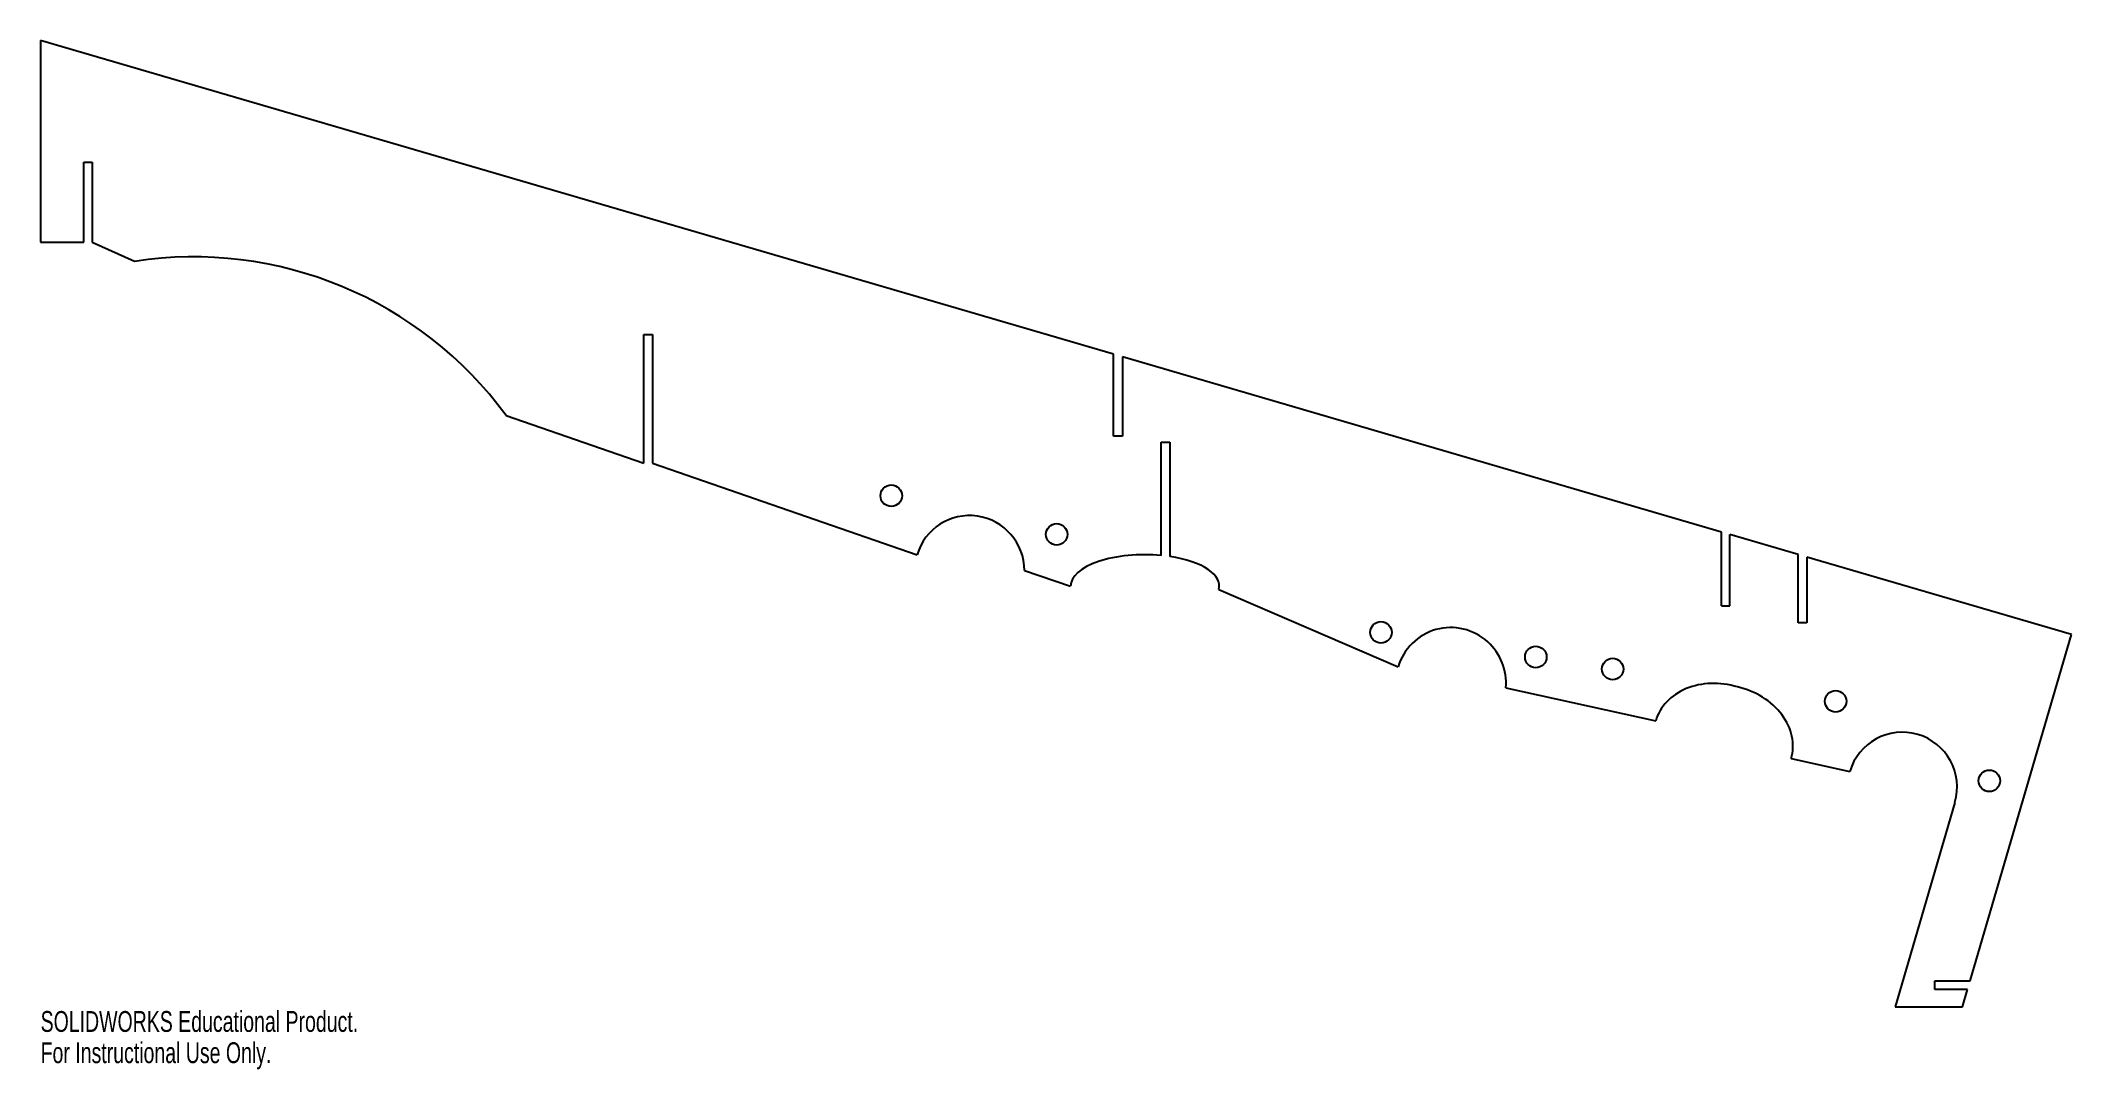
# Model space of a CAD drawing. Header units: millimetres. Extents: x 1108 to 1579, y 134 to 373.
import ezdxf

# ---------------------------------------------------------------- set-up
doc = ezdxf.new("R2010")
doc.units = ezdxf.units.MM
doc.styles.add('SLDTEXTSTYLE0', font='TXT', dxfattribs={"width": 0.7})

msp = doc.modelspace()

# ---------------------------------------------------------------- linework, layer by layer
at = {"color": 7, "linetype": 'Continuous', "lineweight": 25}
for p, q in [((1356.93, 300.43), (1108, 373.25)), ((1108, 373.25), (1108, 326.43)), ((1118, 326.43), (1118, 345)), ((1118, 345), (1120, 345)), ((1120, 345), (1120, 326.43)), ((1108, 326.43), (1118, 326.43)), ((1120, 326.43), (1129.82, 322.01)), ((1248, 275.15), (1248, 305)), ((1248, 305), (1250, 305)), ((1250, 305), (1250, 275.15)), ((1356.93, 281.45), (1356.93, 300.43)), ((1498, 259.17), (1359.05, 299.81)), ((1359.05, 299.81), (1359.05, 281.45)), ((1216.01, 286.23), (1248, 275.15)), ((1359.05, 281.45), (1356.93, 281.45)), ((1368, 253.73), (1368, 280)), ((1368, 280), (1370, 280)), ((1370, 280), (1370, 253.49)), ((1250, 275.15), (1311.38, 253.88)), ((1498, 242.01), (1498, 259.17)), ((1515.85, 253.95), (1500, 258.59)), ((1500, 242.01), (1500, 258.59)), ((1336.29, 250.25), (1346.99, 246.63)), ((1515.85, 238.11), (1515.85, 253.95)), ((1579.22, 235.41), (1517.85, 253.37)), ((1517.85, 253.37), (1517.85, 238.11)), ((1381.39, 245.8), (1423.01, 227.88)), ((1498, 242.01), (1500, 242.01)), ((1517.85, 238.11), (1515.85, 238.11)), ((1555.7, 155), (1579.22, 235.41)), ((1448, 223.03), (1482.77, 215.37)), ((1514.22, 206.57), (1527.81, 203.57)), ((1552.19, 196.43), (1538.31, 149)), ((1547.5, 153), (1547.5, 155)), ((1547.5, 155), (1555.7, 155)), ((1555.11, 153), (1547.5, 153)), ((1553.94, 149), (1555.11, 153)), ((1538.31, 149), (1553.94, 149))]:
    msp.add_line(p, q, dxfattribs=at)
for centre in [(1305.38, 267.6), (1343.77, 258.63), (1419.01, 235.88), (1454.94, 230.17), (1472.77, 227.37), (1524.51, 219.88), (1560.19, 201.43)]:
    msp.add_circle(centre, 2.5, dxfattribs=at)
for centre, radius, start, end in [((1143.41, 233.04), 90, 36.2303, 98.6849), ((1540, 200), 12.7, 343.6958, 163.6958)]:
    msp.add_arc(centre, radius, start, end, dxfattribs=at)
for centre, major_axis, ratio, start_param, end_param in [((1323.58, 250.25), (5.35, -11.58), 0.995535, 1.140089, 3.993202), ((1364.25, 246.63), (-17.26, 0), 0.421905, 4.493026, 6.283185), ((1364.25, 246.63), (-17.26, 0), 0.421905, 3.027348, 4.372359), ((1435.22, 224.28), (-9.45, 8.53), 0.997433, 4.706751, 6.732144), ((1435.33, 224.19), (-9.45, 8.53), 0.997433, 3.786265, 4.718027), ((1497.8, 211.13), (15.1, -3.98), 0.813281, 1.524964, 3.119802), ((1499.18, 210.76), (15.1, -3.98), 0.813281, 6.265933, 7.899814)]:
    msp.add_ellipse(centre, major_axis=major_axis, ratio=ratio, start_param=start_param, end_param=end_param, dxfattribs=at)

# ---------------------------------------------------------------- texts
at = {"color": 7, "linetype": 'Continuous', "char_height": 4.8336, "attachment_point": 1, "style": 'SLDTEXTSTYLE0'}
for s, insert in [('SOLIDWORKS Educational Product.', (1108, 147.98)), ('For Instructional Use Only.', (1108, 140.73))]:
    msp.add_mtext(s, dxfattribs=dict(at, insert=insert))

doc.saveas('drawing.dxf')
